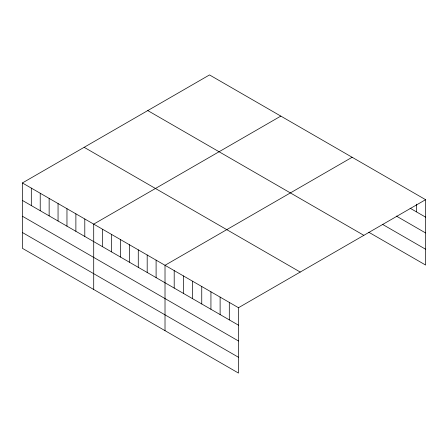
<?xml version="1.0" encoding="UTF-8"?>
<svg xmlns="http://www.w3.org/2000/svg" width="448" height="448" viewBox="0 0 448 448"><rect width="100%" height="100%" fill="white"/><g stroke="black" fill="none" stroke-linecap="round" stroke-linejoin="round"><path stroke-width="0.67" d="M22.4 182.958L238.487 307.714L238.487 373.072L22.4 248.321L22.4 182.958L209.513 74.928L425.6 199.679L425.6 265.042L368.777 232.238M280.823 116.094L93.71 224.123L93.71 289.486M352.134 157.265L165.015 265.294L165.015 330.658M238.487 307.714L425.6 199.679M410.105 208.208L425.6 217.151M396.329 216.059L425.6 232.96M382.553 224.386L425.6 249.239M147.767 110.578L363.854 235.334M84.146 147.308L300.233 272.059M22.4 200.43L238.487 325.186M22.4 216.233L238.487 340.99M22.4 232.512L238.487 357.269M416.416 204.165L416.416 211.854M229.303 302.411L229.303 319.883M220.119 297.108L220.119 314.58M210.935 291.805L210.935 309.277M201.751 286.502L201.751 303.974M192.567 281.204L192.567 298.676M183.383 275.901L183.383 293.373M174.199 270.598L174.199 288.07M156.1 260.148L156.1 277.62M147.19 255.002L147.19 272.474M138.275 249.855L138.275 267.327M129.36 244.709L129.36 262.181M120.45 239.562L120.45 257.034M111.535 234.416L111.535 251.888M102.62 229.27L102.62 246.742M84.795 218.982L84.795 236.454M75.88 213.836L75.88 231.308M66.965 208.69L66.965 226.162M58.055 203.543L58.055 221.015M49.14 198.397L49.14 215.869M40.225 193.25L40.225 210.722M31.315 188.104L31.315 205.576"/></g></svg>
